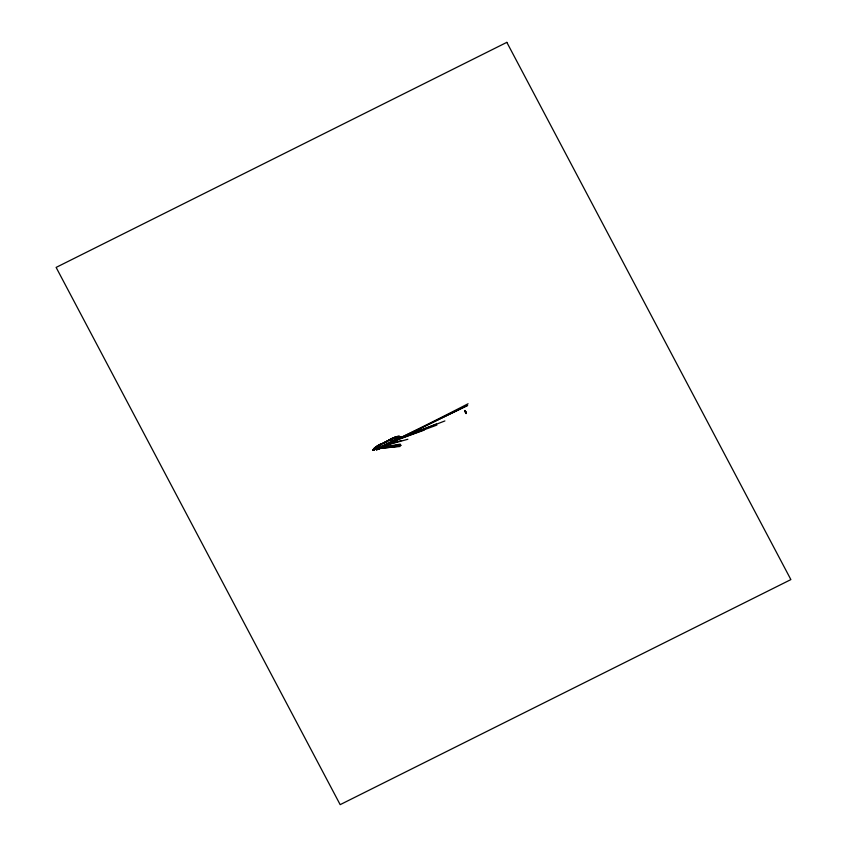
<?xml version="1.0" encoding="UTF-8"?>
<svg xmlns="http://www.w3.org/2000/svg" width="847" height="847" viewBox="0 0 847 847"><rect width="100%" height="100%" fill="white"/><g stroke="black" fill="none" stroke-linecap="round" stroke-linejoin="round"><path stroke-width="1.27" d="M395.856 438.047L396.1 438.513M396.428 439.053L396.756 439.688L396.46 439.18M396.703 439.72L396.438 439.042M378.016 445.586L378.006 446.676L378.228 445.914M391.505 442.759L391.663 443.33L391.917 442.547M396.714 439.678L391.028 442.515M399.9 436.978L399.668 437.603M375.486 449.228L372.871 450.106A8.798 8.597 18.4 0 1 375.973 446.867L376.703 448.116M376.82 446.305L375.973 446.867M377.571 446.856L377.169 446.041M377.466 446.623L379.615 444.834L377.9 445.554L378.217 446.337M378.069 445.501L378.175 446.147M377.91 446.168L378.122 445.628M378.196 445.48L378.8 444.971L378.323 445.713M378.006 446.782L378.133 445.893M376.513 449.842A8.798 8.597 18.4 0 0 377.381 449.545L377.339 449.302M378.651 445.797L379.064 444.887L378.81 445.713C377.656 444.156 378.874 446.75 379.234 444.844M379.191 445.501L379.678 444.58L378.884 445.046M388.572 443.987L378.27 448.963M378.387 448.55L379.265 448.487M380.515 444.971L381.012 444.368M381.309 444.188L380.335 444.188M381.192 444.283L381.785 443.722M400.949 445.353L379.763 448.074L380.367 447.597L379.858 448.222M380.854 447.64L379.88 448.01M382.505 443.542L383.977 442.621M382.135 447.184L381.584 447.025L382.421 447.036M387.831 444.05L381.722 446.909M384.04 442.865L384.75 442.325M384.316 442.716L386.052 441.583M387.471 440.874L386.232 441.499M387.481 441.139L388.148 440.811M386.677 444.844L387.291 444.569M387.714 444.77L386.825 445.236L387.354 445.384M389.017 440.196L388.222 440.504M387.852 444.283L387.068 444.453M389.186 440.292L388.498 440.366M388.042 445.035L387.661 444.686M388.212 444.527L388.932 444.696M391.949 438.386L389.482 439.964M389.916 439.508L391.42 438.894M390.626 439.572L391.303 439.233M389.376 444.431L389.567 443.775M389.493 444.357L389.281 443.944M390.298 443.405L390.16 443.563M391.759 439.011L390.965 439.074M390.711 443.277L390.615 443.352M390.827 443.743L390.922 443.108M392.997 438.111L393.548 438.111M391.759 442.378L392.997 441.721M392.722 441.711L392.14 441.933M391.748 442.028L392.436 441.711M394.586 437.592L395.136 437.783M394.871 437.454L395.136 437.878M394.85 437.761L395.2 437.19M394.321 440.916L393.76 441.202M393.516 441.308L394.31 440.959M395.2 440.398L396.544 439.889M395.718 440.398L396.343 439.805M396.015 439.667L396.364 439.974M398.217 437.317L398.164 438.026L399.826 436.798L398.217 437.317L398.164 438.026M373.125 449.619L373.813 450.106L398.852 437.56L398.069 437.835L399.699 436.406M380.557 444.813L379.223 445.056M380.557 444.209L379.678 444.876M391.314 439.064L391.865 438.915M391.632 443.203L392.023 442.483M379.922 447.968L380.748 447.64M391.621 438.841L392.299 438.428L391.335 438.693L391.706 439.413M373.125 449.641L375.994 446.782M380.578 444.41L379.901 444.739M392.203 438.577L391.547 438.746M380.684 445.12L380.017 445.151M378.196 449.111L389.906 443.15M398.535 438.725L397.624 439.413M398.079 439.117L467.66 405.406L392.023 442.261M379.752 448.169L398.842 444.834M380.398 444.315L379.689 444.506M389.821 439.688L390.742 439.339M398.418 437.497C401.902 435.665 396.989 437.952 399.085 437.306M374.819 449.069L372.871 450.106A8.798 8.597 18.4 0 0 374.258 450.18M387.259 445.384L387.788 445.257M376.566 446.538L395.253 437.094M390.001 439.455L390.139 439.455M397.656 439.328L396.629 439.964L395.951 438.418M377.148 446.115L395.274 436.999L398.969 436.12M385.216 442.473L387.503 441.329M389.366 440.408L395.062 437.497M379.223 445.554L380.801 444.76M392.669 438.852L390.943 440.059M397.868 437.56L399.869 437.073M378.62 448.709L399.498 446.073M391.716 442.145L392.796 441.636M384.57 445.289L385.396 444.95M395.411 439.942L436.364 424.019M377.656 449.418L376.544 449.768M396.544 439.582L444.897 420.938M378.641 449.005L386.052 446.221L376.396 449.619M393.177 441.223L436.914 425.056M393.41 441.276L424.093 430.149M396.735 436.586L399.488 436.364M382.886 446.242L389.08 444.336M384.993 445.3L401.51 440.504M378.44 445.3L378.334 445.427M407.841 439.275L385.83 445.331M382.166 447.29L400.292 444.114M393.442 441.096L394.014 441.245M392.087 439.117L392.828 439.011M383.469 443.426L384.21 443.309M379.742 448.052L400.885 445.236M379.541 448.381L400.123 446.485M389.948 439.678L390.456 439.614M374.226 448.222L375.697 448.285M378.821 445.183L379.488 446.03M465.215 412.224L465.109 412.002M396.841 437.91L396.682 438.005M392.712 438.534L392.087 438.672M382.611 443.574L381.965 443.627M378.27 446.464L377.476 445.946M375.57 448.116A8.099 1.207 -27.9 0 1 375.168 448.455M374.692 448.815A8.099 1.207 -27.9 0 1 372.881 450.032M468.084 403.754A541.794 80.751 -27.9 0 1 394.564 440.588M465.575 411.441L465.998 412.277L465.617 411.451M391.621 442.695L392.013 443.161L391.621 442.695M506.834 42.35L56.124 267.408L340.166 804.65L790.876 579.592L506.834 42.35M464.802 411.017L465.427 411.981L464.929 410.446L465.49 411.79L464.802 411.017M466.284 412.997L465.606 412.002L466.284 412.997M465.723 412.415L466.083 413.548L465.723 412.415"/></g></svg>
